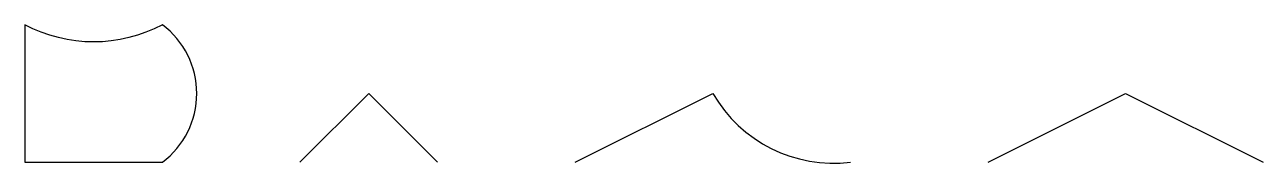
# Model space of a CAD drawing. Extents: x 0 to 90, y -0.1 to 10.
import ezdxf

# ---------------------------------------------------------------- set-up
doc = ezdxf.new("R2010")
doc.units = 0
doc.layers.add('GEN', color=7, linetype='Continuous')

msp = doc.modelspace()

# ---------------------------------------------------------------- linework, layer by layer
at = {"layer": 'GEN'}
msp.add_lwpolyline([(0, 0), (10, 0, 0.5), (10, 10, -0.25), (0, 10)], format="xyb", close=True, dxfattribs=at)
msp.add_lwpolyline([(20, 0), (25, 5), (30, 0)], dxfattribs=at)
msp.add_lwpolyline([(40, 0), (50, 5, 0.3), (60, 0)], format="xyb", dxfattribs=at)
msp.add_polyline3d([(70, 0, 0), (80, 5, 5), (90, 0, 10)], dxfattribs=at)

doc.saveas('drawing.dxf')
